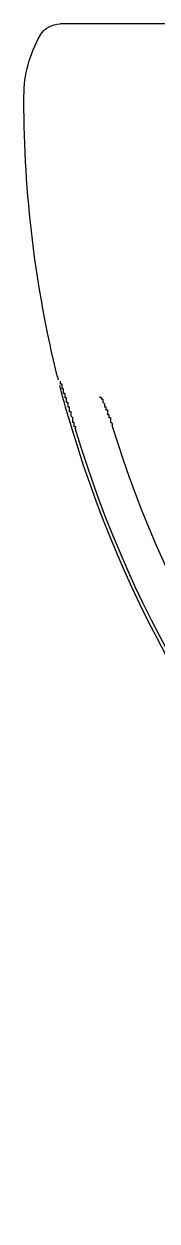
# Model space of a CAD drawing. Header units: millimetres. Extents: x 2698011 to 2856548, y 1019778 to 1210064.
# Drawn here: x 2780768.9 to 2780777.6, y 1121604.8 to 1121683.4 of the extents above; entities that cross this region are included whole.
import ezdxf

# ---------------------------------------------------------------- set-up
doc = ezdxf.new("R2010")
doc.units = ezdxf.units.MM
doc.layers.add('Bloques borde', color=9, linetype='Continuous')
doc.layers.add('Y_ CAJAS', color=9, linetype='Continuous')

# ---------------------------------------------------------------- blocks, each defined once
blk = doc.blocks.new('CO ALURA_  2500 tras 1120 CE ESQ - Inc')
at = {"layer": 'Bloques borde', "linetype": 'Continuous'}
for p, q in [((-0.05302944929295, 2.284999999999981), (-0.05302944929295, 2.284741669750786)), ((-0.05302944929295, 2.284999999999981), (-0.05302944929295, 2.284741669750786)), ((-0.0416169987179558, 2.27999999999997), (-0.0506634156779171, 2.27999999999997)), ((-0.0416169987179558, 2.27999999999997), (-0.0506634156779171, 2.27999999999997))]:
    blk.add_line(p, q, dxfattribs=at)
at = {"layer": 'Bloques borde'}
for points in [[(-0.0496300630514668, 2.306530919465828, 0), (-0.0496300630514668, 2.306530919465828, 0), (-0.0496300630514668, 2.306430919465825, 0), (-0.0496300630514668, 2.306430919465825, 0), (-0.0496300630514668, 2.306430919465825, 0), (-0.0497300630514701, 2.306430919465825, 0), (-0.0497300630514701, 2.306430919465825, 0), (-0.0497300630514701, 2.306430919465825, 0), (-0.0497300630514701, 2.306430919465825, 0), (-0.0497300630514701, 2.306330919465835, 0), (-0.0497300630514701, 2.306330919465835, 0), (-0.0497300630514701, 2.306330919465835, 0), (-0.0497300630514701, 2.306330919465835, 0), (-0.0497300630514701, 2.306330919465835, 0), (-0.0497300630514701, 2.306330919465835, 0), (-0.0497300630514701, 2.306230919465832, 0), (-0.0497300630514701, 2.306230919465832, 0), (-0.0497300630514701, 2.306230919465832, 0), (-0.0497300630514701, 2.306230919465832, 0), (-0.0497300630514701, 2.306230919465832, 0), (-0.0497300630514701, 2.306230919465832, 0), (-0.0497300630514701, 2.306230919465832, 0), (-0.0497300630514701, 2.306130919465829, 0), (-0.0497300630514701, 2.306130919465829, 0), (-0.0497300630514701, 2.306130919465829, 0), (-0.0497300630514701, 2.306130919465829, 0), (-0.0497300630514701, 2.306130919465829, 0), (-0.0498300630514734, 2.306130919465829, 0), (-0.0498300630514734, 2.306030919465825, 0), (-0.0498300630514734, 2.306030919465825, 0), (-0.0498300630514734, 2.306030919465825, 0), (-0.0498300630514734, 2.306030919465825, 0), (-0.0498300630514734, 2.306030919465825, 0), (-0.0498300630514734, 2.306030919465825, 0), (-0.0498300630514734, 2.306030919465825, 0), (-0.0498300630514734, 2.30593091946582, 0), (-0.0498300630514734, 2.30593091946582, 0), (-0.0498300630514734, 2.30593091946582, 0), (-0.0498300630514734, 2.30593091946582, 0), (-0.0498300630514734, 2.30593091946582, 0), (-0.0498300630514734, 2.30593091946582, 0), (-0.0498300630514734, 2.305830919465833, 0), (-0.0498300630514734, 2.305830919465833, 0), (-0.0498300630514734, 2.305830919465833, 0), (-0.0498300630514734, 2.305830919465833, 0), (-0.0498300630514734, 2.305830919465833, 0), (-0.0498300630514734, 2.305830919465833, 0), (-0.0498300630514734, 2.305830919465833, 0), (-0.0499300630514767, 2.30573091946583, 0), (-0.0499300630514767, 2.30573091946583, 0), (-0.0499300630514767, 2.30573091946583, 0), (-0.0499300630514767, 2.30573091946583, 0), (-0.0499300630514767, 2.30573091946583, 0), (-0.0499300630514767, 2.30573091946583, 0), (-0.0499300630514767, 2.305630919465825, 0), (-0.0499300630514767, 2.305630919465825, 0), (-0.0499300630514767, 2.305630919465825, 0), (-0.0499300630514767, 2.305630919465825, 0), (-0.0499300630514767, 2.305630919465825, 0), (-0.0499300630514767, 2.305630919465825, 0), (-0.0499300630514767, 2.305630919465825, 0), (-0.0499300630514767, 2.305530919465823, 0), (-0.0499300630514767, 2.305530919465823, 0), (-0.0499300630514767, 2.305530919465823, 0), (-0.0499300630514767, 2.305530919465823, 0), (-0.0499300630514767, 2.305530919465823, 0), (-0.0499300630514767, 2.305530919465823, 0), (-0.0499300630514767, 2.305430919465834, 0), (-0.0499300630514767, 2.305430919465834, 0), (-0.0500300630514801, 2.305430919465834, 0), (-0.0500300630514801, 2.305430919465834, 0), (-0.0500300630514801, 2.305430919465834, 0), (-0.0500300630514801, 2.305430919465834, 0), (-0.0500300630514801, 2.305430919465834, 0), (-0.0500300630514801, 2.305330919465831, 0), (-0.0500300630514801, 2.305330919465831, 0), (-0.0500300630514801, 2.305330919465831, 0), (-0.0500300630514801, 2.305330919465831, 0), (-0.0500300630514801, 2.305330919465831, 0), (-0.0500300630514801, 2.305330919465831, 0), (-0.0500300630514801, 2.305330919465831, 0), (-0.0500300630514801, 2.305230919465826, 0), (-0.0500300630514801, 2.305230919465826, 0), (-0.0500300630514801, 2.305230919465826, 0), (-0.0500300630514801, 2.305230919465826, 0), (-0.0500300630514801, 2.305230919465826, 0), (-0.0500300630514801, 2.305230919465826, 0), (-0.0500300630514801, 2.305130919465824, 0), (-0.0500300630514801, 2.305130919465824, 0), (-0.0500300630514801, 2.305130919465824, 0), (-0.0500300630514801, 2.305130919465824, 0), (-0.050130063051455, 2.305130919465824, 0), (-0.050130063051455, 2.305130919465824, 0), (-0.050130063051455, 2.305130919465824, 0), (-0.050130063051455, 2.305030919465834, 0), (-0.050130063051455, 2.305030919465834, 0), (-0.050130063051455, 2.305030919465834, 0), (-0.050130063051455, 2.305030919465834, 0), (-0.050130063051455, 2.305030919465834, 0), (-0.050130063051455, 2.305030919465834, 0), (-0.050130063051455, 2.305030919465834, 0), (-0.050130063051455, 2.304930919465832, 0), (-0.050130063051455, 2.304930919465832, 0), (-0.050130063051455, 2.304930919465832, 0), (-0.050130063051455, 2.304930919465832, 0), (-0.050130063051455, 2.304930919465832, 0), (-0.050130063051455, 2.304930919465832, 0), (-0.050130063051455, 2.304930919465832, 0), (-0.050130063051455, 2.304830919465828, 0), (-0.050130063051455, 2.304830919465828, 0), (-0.050130063051455, 2.304830919465828, 0), (-0.050130063051455, 2.304830919465828, 0), (-0.050130063051455, 2.304830919465828, 0), (-0.050130063051455, 2.304830919465828, 0), (-0.0502300630514583, 2.304830919465828, 0), (-0.0502300630514583, 2.304830919465828, 0), (-0.0502300630514583, 2.304730919465825, 0), (-0.0502300630514583, 2.304730919465825, 0), (-0.0502300630514583, 2.304730919465825, 0), (-0.0502300630514583, 2.304730919465825, 0), (-0.0502300630514583, 2.304730919465825, 0), (-0.0502300630514583, 2.304730919465825, 0), (-0.0502300630514583, 2.304730919465825, 0), (-0.0502300630514583, 2.30463091946582, 0), (-0.0502300630514583, 2.30463091946582, 0), (-0.0502300630514583, 2.30463091946582, 0), (-0.0502300630514583, 2.30463091946582, 0), (-0.0502300630514583, 2.30463091946582, 0), (-0.0502300630514583, 2.30463091946582, 0), (-0.0502300630514583, 2.30463091946582, 0), (-0.0502300630514583, 2.30463091946582, 0), (-0.0502300630514583, 2.304530919465832, 0), (-0.0502300630514583, 2.304530919465832, 0), (-0.0502300630514583, 2.304530919465832, 0), (-0.0502300630514583, 2.304530919465832, 0), (-0.0502300630514583, 2.304530919465832, 0), (-0.0502300630514583, 2.304530919465832, 0), (-0.0502300630514583, 2.304530919465832, 0), (-0.0503300630514616, 2.304530919465832, 0), (-0.0503300630514616, 2.304430919465829, 0), (-0.0503300630514616, 2.304430919465829, 0), (-0.0503300630514616, 2.304430919465829, 0), (-0.0503300630514616, 2.304430919465829, 0), (-0.0503300630514616, 2.304430919465829, 0), (-0.0503300630514616, 2.304430919465829, 0), (-0.0503300630514616, 2.304430919465829, 0), (-0.0503300630514616, 2.304430919465829, 0), (-0.0503300630514616, 2.304330919465826, 0), (-0.0503300630514616, 2.304330919465826, 0), (-0.0503300630514616, 2.304330919465826, 0), (-0.0503300630514616, 2.304330919465826, 0), (-0.0503300630514616, 2.304330919465826, 0), (-0.0503300630514616, 2.304330919465826, 0), (-0.0503300630514616, 2.304330919465826, 0), (-0.0503300630514616, 2.304330919465826, 0), (-0.0503300630514616, 2.304330919465826, 0), (-0.0503300630514616, 2.304230919465823, 0), (-0.0503300630514616, 2.304230919465823, 0), (-0.0503300630514616, 2.304230919465823, 0), (-0.0503300630514616, 2.304230919465823, 0), (-0.0503300630514616, 2.304230919465823, 0), (-0.0503300630514616, 2.304230919465823, 0), (-0.0503300630514616, 2.304230919465823, 0), (-0.0503300630514616, 2.304230919465823, 0), (-0.0504300630514649, 2.304230919465823, 0), (-0.0504300630514649, 2.304130919465833, 0), (-0.0504300630514649, 2.304130919465833, 0), (-0.0504300630514649, 2.304130919465833, 0), (-0.0504300630514649, 2.304130919465833, 0), (-0.0504300630514649, 2.304130919465833, 0), (-0.0504300630514649, 2.304130919465833, 0), (-0.0504300630514649, 2.304130919465833, 0), (-0.0504300630514649, 2.304130919465833, 0), (-0.0504300630514649, 2.304130919465833, 0), (-0.0504300630514649, 2.30403091946583, 0), (-0.0504300630514649, 2.30403091946583, 0), (-0.0504300630514649, 2.30403091946583, 0), (-0.0504300630514649, 2.30403091946583, 0), (-0.0504300630514649, 2.30403091946583, 0), (-0.0504300630514649, 2.30403091946583, 0), (-0.0504300630514649, 2.30403091946583, 0), (-0.0504300630514649, 2.30403091946583, 0), (-0.0504300630514649, 2.30403091946583, 0), (-0.0504300630514649, 2.30403091946583, 0), (-0.0504300630514649, 2.303930919465825, 0), (-0.0504300630514649, 2.303930919465825, 0), (-0.0504300630514649, 2.303930919465825, 0), (-0.0504300630514649, 2.303930919465825, 0), (-0.0504300630514649, 2.303930919465825, 0), (-0.0504300630514649, 2.303930919465825, 0), (-0.0504300630514649, 2.303930919465825, 0), (-0.0504300630514649, 2.303930919465825, 0), (-0.0504300630514649, 2.303930919465825, 0), (-0.0505300630514682, 2.303930919465825, 0), (-0.0505300630514682, 2.303830919465823, 0), (-0.0505300630514682, 2.303830919465823, 0), (-0.0505300630514682, 2.303830919465823, 0), (-0.0505300630514682, 2.303830919465823, 0), (-0.0505300630514682, 2.303830919465823, 0), (-0.0505300630514682, 2.303830919465823, 0), (-0.0505300630514682, 2.303830919465823, 0), (-0.0505300630514682, 2.303830919465823, 0), (-0.0505300630514682, 2.303830919465823, 0), (-0.0505300630514682, 2.303830919465823, 0), (-0.0505300630514682, 2.303830919465823, 0), (-0.0505300630514682, 2.303830919465823, 0), (-0.0505300630514682, 2.303730919465833, 0), (-0.0505300630514682, 2.303730919465833, 0), (-0.0505300630514682, 2.303730919465833, 0), (-0.0505300630514682, 2.303730919465833, 0), (-0.0505300630514682, 2.303730919465833, 0), (-0.0505300630514682, 2.303730919465833, 0), (-0.0505300630514682, 2.303730919465833, 0), (-0.0505300630514682, 2.303730919465833, 0), (-0.0505300630514682, 2.303730919465833, 0), (-0.0505300630514682, 2.303730919465833, 0), (-0.0505300630514682, 2.303730919465833, 0), (-0.0505300630514682, 2.303730919465833, 0), (-0.0505300630514682, 2.303630919465831, 0), (-0.0505300630514682, 2.303630919465831, 0), (-0.0505300630514682, 2.303630919465831, 0), (-0.0505300630514682, 2.303630919465831, 0), (-0.0505300630514682, 2.303630919465831, 0), (-0.0505300630514682, 2.303630919465831, 0), (-0.0505300630514682, 2.303630919465831, 0), (-0.0505300630514682, 2.303630919465831, 0), (-0.0505300630514682, 2.303630919465831, 0), (-0.0505300630514682, 2.303630919465831, 0), (-0.0505300630514682, 2.303630919465831, 0), (-0.0505300630514682, 2.303630919465831, 0), (-0.0506300630514716, 2.303630919465831, 0), (-0.0506300630514716, 2.303630919465831, 0), (-0.0506300630514716, 2.303630919465831, 0), (-0.0506300630514716, 2.303530919465828, 0), (-0.0506300630514716, 2.303530919465828, 0), (-0.0506300630514716, 2.303530919465828, 0), (-0.0506300630514716, 2.303530919465828, 0), (-0.0506300630514716, 2.303530919465828, 0), (-0.0506300630514716, 2.303530919465828, 0), (-0.0506300630514716, 2.303530919465828, 0), (-0.0506300630514716, 2.303530919465828, 0), (-0.0506300630514716, 2.303530919465828, 0), (-0.0506300630514716, 2.303530919465828, 0), (-0.0506300630514716, 2.303530919465828, 0), (-0.0506300630514716, 2.303530919465828, 0), (-0.0506300630514716, 2.303530919465828, 0), (-0.0506300630514716, 2.303530919465828, 0), (-0.0506300630514716, 2.303530919465828, 0), (-0.0506300630514716, 2.303530919465828, 0), (-0.0506300630514716, 2.303530919465828, 0), (-0.0506300630514716, 2.303530919465828, 0), (-0.0506300630514716, 2.303430919465824, 0), (-0.0506300630514716, 2.303430919465824, 0), (-0.0506300630514716, 2.303430919465824, 0), (-0.0506300630514716, 2.303430919465824, 0), (-0.0506300630514716, 2.303430919465824, 0), (-0.0506300630514716, 2.303430919465824, 0), (-0.0506300630514716, 2.303430919465824, 0), (-0.0506300630514716, 2.303430919465824, 0), (-0.0506300630514716, 2.303430919465824, 0), (-0.0506300630514716, 2.303430919465824, 0), (-0.0506300630514716, 2.303430919465824, 0), (-0.0506300630514716, 2.303430919465824, 0), (-0.0506300630514716, 2.303430919465824, 0), (-0.0506300630514716, 2.303430919465824, 0), (-0.0506300630514716, 2.303430919465824, 0), (-0.0506300630514716, 2.303430919465824, 0), (-0.0506300630514716, 2.303430919465824, 0), (-0.0506300630514716, 2.303430919465824, 0), (-0.0506300630514716, 2.303430919465824, 0), (-0.0506300630514716, 2.303430919465824, 0), (-0.0506300630514716, 2.303430919465824, 0), (-0.0506300630514716, 2.303430919465824, 0), (-0.0506300630514716, 2.303430919465824, 0), (-0.0506300630514716, 2.303430919465824, 0), (-0.0506300630514716, 2.303430919465824, 0), (-0.0506300630514716, 2.303430919465824, 0), (-0.0506300630514716, 2.303430919465824, 0), (-0.0506300630514716, 2.303430919465824, 0), (-0.0506300630514716, 2.303430919465824, 0), (-0.0506300630514716, 2.303430919465824, 0), (-0.0506300630514716, 2.303430919465824, 0), (-0.0506300630514716, 2.303430919465824, 0), (-0.0506300630514716, 2.303430919465824, 0), (-0.0506300630514716, 2.303430919465824, 0), (-0.0506300630514716, 2.303430919465824, 0), (-0.0506300630514716, 2.303430919465824, 0), (-0.0506300630514716, 2.303430919465824, 0)], [(-0.0496300630514668, 2.306530919465828, 0), (-0.0496300630514668, 2.306530919465828, 0), (-0.0496300630514668, 2.306430919465825, 0), (-0.0496300630514668, 2.306430919465825, 0), (-0.0496300630514668, 2.306430919465825, 0), (-0.0497300630514701, 2.306430919465825, 0), (-0.0497300630514701, 2.306430919465825, 0), (-0.0497300630514701, 2.306430919465825, 0), (-0.0497300630514701, 2.306430919465825, 0), (-0.0497300630514701, 2.306330919465835, 0), (-0.0497300630514701, 2.306330919465835, 0), (-0.0497300630514701, 2.306330919465835, 0), (-0.0497300630514701, 2.306330919465835, 0), (-0.0497300630514701, 2.306330919465835, 0), (-0.0497300630514701, 2.306330919465835, 0), (-0.0497300630514701, 2.306230919465832, 0), (-0.0497300630514701, 2.306230919465832, 0), (-0.0497300630514701, 2.306230919465832, 0), (-0.0497300630514701, 2.306230919465832, 0), (-0.0497300630514701, 2.306230919465832, 0), (-0.0497300630514701, 2.306230919465832, 0), (-0.0497300630514701, 2.306230919465832, 0), (-0.0497300630514701, 2.306130919465829, 0), (-0.0497300630514701, 2.306130919465829, 0), (-0.0497300630514701, 2.306130919465829, 0), (-0.0497300630514701, 2.306130919465829, 0), (-0.0497300630514701, 2.306130919465829, 0), (-0.0498300630514734, 2.306130919465829, 0), (-0.0498300630514734, 2.306030919465825, 0), (-0.0498300630514734, 2.306030919465825, 0), (-0.0498300630514734, 2.306030919465825, 0), (-0.0498300630514734, 2.306030919465825, 0), (-0.0498300630514734, 2.306030919465825, 0), (-0.0498300630514734, 2.306030919465825, 0), (-0.0498300630514734, 2.306030919465825, 0), (-0.0498300630514734, 2.30593091946582, 0), (-0.0498300630514734, 2.30593091946582, 0), (-0.0498300630514734, 2.30593091946582, 0), (-0.0498300630514734, 2.30593091946582, 0), (-0.0498300630514734, 2.30593091946582, 0), (-0.0498300630514734, 2.30593091946582, 0), (-0.0498300630514734, 2.305830919465833, 0), (-0.0498300630514734, 2.305830919465833, 0), (-0.0498300630514734, 2.305830919465833, 0), (-0.0498300630514734, 2.305830919465833, 0), (-0.0498300630514734, 2.305830919465833, 0), (-0.0498300630514734, 2.305830919465833, 0), (-0.0498300630514734, 2.305830919465833, 0), (-0.0499300630514767, 2.30573091946583, 0), (-0.0499300630514767, 2.30573091946583, 0), (-0.0499300630514767, 2.30573091946583, 0), (-0.0499300630514767, 2.30573091946583, 0), (-0.0499300630514767, 2.30573091946583, 0), (-0.0499300630514767, 2.30573091946583, 0), (-0.0499300630514767, 2.305630919465825, 0), (-0.0499300630514767, 2.305630919465825, 0), (-0.0499300630514767, 2.305630919465825, 0), (-0.0499300630514767, 2.305630919465825, 0), (-0.0499300630514767, 2.305630919465825, 0), (-0.0499300630514767, 2.305630919465825, 0), (-0.0499300630514767, 2.305630919465825, 0), (-0.0499300630514767, 2.305530919465823, 0), (-0.0499300630514767, 2.305530919465823, 0), (-0.0499300630514767, 2.305530919465823, 0), (-0.0499300630514767, 2.305530919465823, 0), (-0.0499300630514767, 2.305530919465823, 0), (-0.0499300630514767, 2.305530919465823, 0), (-0.0499300630514767, 2.305430919465834, 0), (-0.0499300630514767, 2.305430919465834, 0), (-0.0500300630514801, 2.305430919465834, 0), (-0.0500300630514801, 2.305430919465834, 0), (-0.0500300630514801, 2.305430919465834, 0), (-0.0500300630514801, 2.305430919465834, 0), (-0.0500300630514801, 2.305430919465834, 0), (-0.0500300630514801, 2.305330919465831, 0), (-0.0500300630514801, 2.305330919465831, 0), (-0.0500300630514801, 2.305330919465831, 0), (-0.0500300630514801, 2.305330919465831, 0), (-0.0500300630514801, 2.305330919465831, 0), (-0.0500300630514801, 2.305330919465831, 0), (-0.0500300630514801, 2.305330919465831, 0), (-0.0500300630514801, 2.305230919465826, 0), (-0.0500300630514801, 2.305230919465826, 0), (-0.0500300630514801, 2.305230919465826, 0), (-0.0500300630514801, 2.305230919465826, 0), (-0.0500300630514801, 2.305230919465826, 0), (-0.0500300630514801, 2.305230919465826, 0), (-0.0500300630514801, 2.305130919465824, 0), (-0.0500300630514801, 2.305130919465824, 0), (-0.0500300630514801, 2.305130919465824, 0), (-0.0500300630514801, 2.305130919465824, 0), (-0.050130063051455, 2.305130919465824, 0), (-0.050130063051455, 2.305130919465824, 0), (-0.050130063051455, 2.305130919465824, 0), (-0.050130063051455, 2.305030919465834, 0), (-0.050130063051455, 2.305030919465834, 0), (-0.050130063051455, 2.305030919465834, 0), (-0.050130063051455, 2.305030919465834, 0), (-0.050130063051455, 2.305030919465834, 0), (-0.050130063051455, 2.305030919465834, 0), (-0.050130063051455, 2.305030919465834, 0), (-0.050130063051455, 2.304930919465832, 0), (-0.050130063051455, 2.304930919465832, 0), (-0.050130063051455, 2.304930919465832, 0), (-0.050130063051455, 2.304930919465832, 0), (-0.050130063051455, 2.304930919465832, 0), (-0.050130063051455, 2.304930919465832, 0), (-0.050130063051455, 2.304930919465832, 0), (-0.050130063051455, 2.304830919465828, 0), (-0.050130063051455, 2.304830919465828, 0), (-0.050130063051455, 2.304830919465828, 0), (-0.050130063051455, 2.304830919465828, 0), (-0.050130063051455, 2.304830919465828, 0), (-0.050130063051455, 2.304830919465828, 0), (-0.0502300630514583, 2.304830919465828, 0), (-0.0502300630514583, 2.304830919465828, 0), (-0.0502300630514583, 2.304730919465825, 0), (-0.0502300630514583, 2.304730919465825, 0), (-0.0502300630514583, 2.304730919465825, 0), (-0.0502300630514583, 2.304730919465825, 0), (-0.0502300630514583, 2.304730919465825, 0), (-0.0502300630514583, 2.304730919465825, 0), (-0.0502300630514583, 2.304730919465825, 0), (-0.0502300630514583, 2.30463091946582, 0), (-0.0502300630514583, 2.30463091946582, 0), (-0.0502300630514583, 2.30463091946582, 0), (-0.0502300630514583, 2.30463091946582, 0), (-0.0502300630514583, 2.30463091946582, 0), (-0.0502300630514583, 2.30463091946582, 0), (-0.0502300630514583, 2.30463091946582, 0), (-0.0502300630514583, 2.30463091946582, 0), (-0.0502300630514583, 2.304530919465832, 0), (-0.0502300630514583, 2.304530919465832, 0), (-0.0502300630514583, 2.304530919465832, 0), (-0.0502300630514583, 2.304530919465832, 0), (-0.0502300630514583, 2.304530919465832, 0), (-0.0502300630514583, 2.304530919465832, 0), (-0.0502300630514583, 2.304530919465832, 0), (-0.0503300630514616, 2.304530919465832, 0), (-0.0503300630514616, 2.304430919465829, 0), (-0.0503300630514616, 2.304430919465829, 0), (-0.0503300630514616, 2.304430919465829, 0), (-0.0503300630514616, 2.304430919465829, 0), (-0.0503300630514616, 2.304430919465829, 0), (-0.0503300630514616, 2.304430919465829, 0), (-0.0503300630514616, 2.304430919465829, 0), (-0.0503300630514616, 2.304430919465829, 0), (-0.0503300630514616, 2.304330919465826, 0), (-0.0503300630514616, 2.304330919465826, 0), (-0.0503300630514616, 2.304330919465826, 0), (-0.0503300630514616, 2.304330919465826, 0), (-0.0503300630514616, 2.304330919465826, 0), (-0.0503300630514616, 2.304330919465826, 0), (-0.0503300630514616, 2.304330919465826, 0), (-0.0503300630514616, 2.304330919465826, 0), (-0.0503300630514616, 2.304330919465826, 0), (-0.0503300630514616, 2.304230919465823, 0), (-0.0503300630514616, 2.304230919465823, 0), (-0.0503300630514616, 2.304230919465823, 0), (-0.0503300630514616, 2.304230919465823, 0), (-0.0503300630514616, 2.304230919465823, 0), (-0.0503300630514616, 2.304230919465823, 0), (-0.0503300630514616, 2.304230919465823, 0), (-0.0503300630514616, 2.304230919465823, 0), (-0.0504300630514649, 2.304230919465823, 0), (-0.0504300630514649, 2.304130919465833, 0), (-0.0504300630514649, 2.304130919465833, 0), (-0.0504300630514649, 2.304130919465833, 0), (-0.0504300630514649, 2.304130919465833, 0), (-0.0504300630514649, 2.304130919465833, 0), (-0.0504300630514649, 2.304130919465833, 0), (-0.0504300630514649, 2.304130919465833, 0), (-0.0504300630514649, 2.304130919465833, 0), (-0.0504300630514649, 2.304130919465833, 0), (-0.0504300630514649, 2.30403091946583, 0), (-0.0504300630514649, 2.30403091946583, 0), (-0.0504300630514649, 2.30403091946583, 0), (-0.0504300630514649, 2.30403091946583, 0), (-0.0504300630514649, 2.30403091946583, 0), (-0.0504300630514649, 2.30403091946583, 0), (-0.0504300630514649, 2.30403091946583, 0), (-0.0504300630514649, 2.30403091946583, 0), (-0.0504300630514649, 2.30403091946583, 0), (-0.0504300630514649, 2.30403091946583, 0), (-0.0504300630514649, 2.303930919465825, 0), (-0.0504300630514649, 2.303930919465825, 0), (-0.0504300630514649, 2.303930919465825, 0), (-0.0504300630514649, 2.303930919465825, 0), (-0.0504300630514649, 2.303930919465825, 0), (-0.0504300630514649, 2.303930919465825, 0), (-0.0504300630514649, 2.303930919465825, 0), (-0.0504300630514649, 2.303930919465825, 0), (-0.0504300630514649, 2.303930919465825, 0), (-0.0505300630514682, 2.303930919465825, 0), (-0.0505300630514682, 2.303830919465823, 0), (-0.0505300630514682, 2.303830919465823, 0), (-0.0505300630514682, 2.303830919465823, 0), (-0.0505300630514682, 2.303830919465823, 0), (-0.0505300630514682, 2.303830919465823, 0), (-0.0505300630514682, 2.303830919465823, 0), (-0.0505300630514682, 2.303830919465823, 0), (-0.0505300630514682, 2.303830919465823, 0), (-0.0505300630514682, 2.303830919465823, 0), (-0.0505300630514682, 2.303830919465823, 0), (-0.0505300630514682, 2.303830919465823, 0), (-0.0505300630514682, 2.303830919465823, 0), (-0.0505300630514682, 2.303730919465833, 0), (-0.0505300630514682, 2.303730919465833, 0), (-0.0505300630514682, 2.303730919465833, 0), (-0.0505300630514682, 2.303730919465833, 0), (-0.0505300630514682, 2.303730919465833, 0), (-0.0505300630514682, 2.303730919465833, 0), (-0.0505300630514682, 2.303730919465833, 0), (-0.0505300630514682, 2.303730919465833, 0), (-0.0505300630514682, 2.303730919465833, 0), (-0.0505300630514682, 2.303730919465833, 0), (-0.0505300630514682, 2.303730919465833, 0), (-0.0505300630514682, 2.303730919465833, 0), (-0.0505300630514682, 2.303630919465831, 0), (-0.0505300630514682, 2.303630919465831, 0), (-0.0505300630514682, 2.303630919465831, 0), (-0.0505300630514682, 2.303630919465831, 0), (-0.0505300630514682, 2.303630919465831, 0), (-0.0505300630514682, 2.303630919465831, 0), (-0.0505300630514682, 2.303630919465831, 0), (-0.0505300630514682, 2.303630919465831, 0), (-0.0505300630514682, 2.303630919465831, 0), (-0.0505300630514682, 2.303630919465831, 0), (-0.0505300630514682, 2.303630919465831, 0), (-0.0505300630514682, 2.303630919465831, 0), (-0.0506300630514716, 2.303630919465831, 0), (-0.0506300630514716, 2.303630919465831, 0), (-0.0506300630514716, 2.303630919465831, 0), (-0.0506300630514716, 2.303530919465828, 0), (-0.0506300630514716, 2.303530919465828, 0), (-0.0506300630514716, 2.303530919465828, 0), (-0.0506300630514716, 2.303530919465828, 0), (-0.0506300630514716, 2.303530919465828, 0), (-0.0506300630514716, 2.303530919465828, 0), (-0.0506300630514716, 2.303530919465828, 0), (-0.0506300630514716, 2.303530919465828, 0), (-0.0506300630514716, 2.303530919465828, 0), (-0.0506300630514716, 2.303530919465828, 0), (-0.0506300630514716, 2.303530919465828, 0), (-0.0506300630514716, 2.303530919465828, 0), (-0.0506300630514716, 2.303530919465828, 0), (-0.0506300630514716, 2.303530919465828, 0), (-0.0506300630514716, 2.303530919465828, 0), (-0.0506300630514716, 2.303530919465828, 0), (-0.0506300630514716, 2.303530919465828, 0), (-0.0506300630514716, 2.303530919465828, 0), (-0.0506300630514716, 2.303430919465824, 0), (-0.0506300630514716, 2.303430919465824, 0), (-0.0506300630514716, 2.303430919465824, 0), (-0.0506300630514716, 2.303430919465824, 0), (-0.0506300630514716, 2.303430919465824, 0), (-0.0506300630514716, 2.303430919465824, 0), (-0.0506300630514716, 2.303430919465824, 0), (-0.0506300630514716, 2.303430919465824, 0), (-0.0506300630514716, 2.303430919465824, 0), (-0.0506300630514716, 2.303430919465824, 0), (-0.0506300630514716, 2.303430919465824, 0), (-0.0506300630514716, 2.303430919465824, 0), (-0.0506300630514716, 2.303430919465824, 0), (-0.0506300630514716, 2.303430919465824, 0), (-0.0506300630514716, 2.303430919465824, 0), (-0.0506300630514716, 2.303430919465824, 0), (-0.0506300630514716, 2.303430919465824, 0), (-0.0506300630514716, 2.303430919465824, 0), (-0.0506300630514716, 2.303430919465824, 0), (-0.0506300630514716, 2.303430919465824, 0), (-0.0506300630514716, 2.303430919465824, 0), (-0.0506300630514716, 2.303430919465824, 0), (-0.0506300630514716, 2.303430919465824, 0), (-0.0506300630514716, 2.303430919465824, 0), (-0.0506300630514716, 2.303430919465824, 0), (-0.0506300630514716, 2.303430919465824, 0), (-0.0506300630514716, 2.303430919465824, 0), (-0.0506300630514716, 2.303430919465824, 0), (-0.0506300630514716, 2.303430919465824, 0), (-0.0506300630514716, 2.303430919465824, 0), (-0.0506300630514716, 2.303430919465824, 0), (-0.0506300630514716, 2.303430919465824, 0), (-0.0506300630514716, 2.303430919465824, 0), (-0.0506300630514716, 2.303430919465824, 0), (-0.0506300630514716, 2.303430919465824, 0), (-0.0506300630514716, 2.303430919465824, 0), (-0.0506300630514716, 2.303430919465824, 0)], [(-0.0472300630514724, 2.306330919465835, 0), (-0.0472300630514724, 2.306330919465835, 0), (-0.0472300630514724, 2.306330919465835, 0), (-0.0472300630514724, 2.306330919465835, 0), (-0.0472300630514724, 2.306330919465835, 0), (-0.0472300630514724, 2.306230919465832, 0), (-0.0472300630514724, 2.306230919465832, 0), (-0.0472300630514724, 2.306230919465832, 0), (-0.0472300630514724, 2.306230919465832, 0), (-0.0472300630514724, 2.306230919465832, 0), (-0.0472300630514724, 2.306230919465832, 0), (-0.0472300630514724, 2.306230919465832, 0), (-0.0472300630514724, 2.306230919465832, 0), (-0.0472300630514724, 2.306230919465832, 0), (-0.0472300630514724, 2.306230919465832, 0), (-0.0472300630514724, 2.306230919465832, 0), (-0.0473300630514757, 2.306130919465829, 0), (-0.0473300630514757, 2.306130919465829, 0), (-0.0473300630514757, 2.306130919465829, 0), (-0.0473300630514757, 2.306130919465829, 0), (-0.0473300630514757, 2.306130919465829, 0), (-0.0473300630514757, 2.306130919465829, 0), (-0.0473300630514757, 2.306130919465829, 0), (-0.0473300630514757, 2.306130919465829, 0), (-0.0473300630514757, 2.306130919465829, 0), (-0.0473300630514757, 2.306130919465829, 0), (-0.0473300630514757, 2.306130919465829, 0), (-0.0473300630514757, 2.306030919465825, 0), (-0.0473300630514757, 2.306030919465825, 0), (-0.0473300630514757, 2.306030919465825, 0), (-0.0473300630514757, 2.306030919465825, 0), (-0.0473300630514757, 2.306030919465825, 0), (-0.0473300630514757, 2.306030919465825, 0), (-0.0473300630514757, 2.306030919465825, 0), (-0.0473300630514757, 2.306030919465825, 0), (-0.0473300630514757, 2.306030919465825, 0), (-0.0473300630514757, 2.306030919465825, 0), (-0.0473300630514757, 2.306030919465825, 0), (-0.0473300630514757, 2.30593091946582, 0), (-0.0473300630514757, 2.30593091946582, 0), (-0.0473300630514757, 2.30593091946582, 0), (-0.0473300630514757, 2.30593091946582, 0), (-0.0473300630514757, 2.30593091946582, 0), (-0.0473300630514757, 2.30593091946582, 0), (-0.0473300630514757, 2.30593091946582, 0), (-0.0473300630514757, 2.30593091946582, 0), (-0.0473300630514757, 2.30593091946582, 0), (-0.0473300630514757, 2.30593091946582, 0), (-0.0473300630514757, 2.305830919465833, 0), (-0.047430063051479, 2.305830919465833, 0), (-0.047430063051479, 2.305830919465833, 0), (-0.047430063051479, 2.305830919465833, 0), (-0.047430063051479, 2.305830919465833, 0), (-0.047430063051479, 2.305830919465833, 0), (-0.047430063051479, 2.305830919465833, 0), (-0.047430063051479, 2.305830919465833, 0), (-0.047430063051479, 2.305830919465833, 0), (-0.047430063051479, 2.305830919465833, 0), (-0.047430063051479, 2.305830919465833, 0), (-0.047430063051479, 2.30573091946583, 0), (-0.047430063051479, 2.30573091946583, 0), (-0.047430063051479, 2.30573091946583, 0), (-0.047430063051479, 2.30573091946583, 0), (-0.047430063051479, 2.30573091946583, 0), (-0.047430063051479, 2.30573091946583, 0), (-0.047430063051479, 2.30573091946583, 0), (-0.047430063051479, 2.30573091946583, 0), (-0.047430063051479, 2.30573091946583, 0), (-0.047430063051479, 2.30573091946583, 0), (-0.047430063051479, 2.30573091946583, 0), (-0.047430063051479, 2.305630919465825, 0), (-0.047430063051479, 2.305630919465825, 0), (-0.047430063051479, 2.305630919465825, 0), (-0.047430063051479, 2.305630919465825, 0), (-0.047430063051479, 2.305630919465825, 0), (-0.047430063051479, 2.305630919465825, 0), (-0.047430063051479, 2.305630919465825, 0), (-0.047430063051479, 2.305630919465825, 0), (-0.047430063051479, 2.305630919465825, 0), (-0.0475300630514539, 2.305630919465825, 0), (-0.0475300630514539, 2.305630919465825, 0), (-0.0475300630514539, 2.305530919465823, 0), (-0.0475300630514539, 2.305530919465823, 0), (-0.0475300630514539, 2.305530919465823, 0), (-0.0475300630514539, 2.305530919465823, 0), (-0.0475300630514539, 2.305530919465823, 0), (-0.0475300630514539, 2.305530919465823, 0), (-0.0475300630514539, 2.305530919465823, 0), (-0.0475300630514539, 2.305530919465823, 0), (-0.0475300630514539, 2.305530919465823, 0), (-0.0475300630514539, 2.305530919465823, 0), (-0.0475300630514539, 2.305530919465823, 0), (-0.0475300630514539, 2.305430919465834, 0), (-0.0475300630514539, 2.305430919465834, 0), (-0.0475300630514539, 2.305430919465834, 0), (-0.0475300630514539, 2.305430919465834, 0), (-0.0475300630514539, 2.305430919465834, 0), (-0.0475300630514539, 2.305430919465834, 0), (-0.0475300630514539, 2.305430919465834, 0), (-0.0475300630514539, 2.305430919465834, 0), (-0.0475300630514539, 2.305430919465834, 0), (-0.0475300630514539, 2.305430919465834, 0), (-0.0475300630514539, 2.305430919465834, 0), (-0.0475300630514539, 2.305330919465831, 0), (-0.0475300630514539, 2.305330919465831, 0), (-0.0475300630514539, 2.305330919465831, 0), (-0.0475300630514539, 2.305330919465831, 0), (-0.0475300630514539, 2.305330919465831, 0), (-0.0476300630514572, 2.305330919465831, 0), (-0.0476300630514572, 2.305330919465831, 0), (-0.0476300630514572, 2.305330919465831, 0), (-0.0476300630514572, 2.305330919465831, 0), (-0.0476300630514572, 2.305330919465831, 0), (-0.0476300630514572, 2.305330919465831, 0), (-0.0476300630514572, 2.305330919465831, 0), (-0.0476300630514572, 2.305230919465826, 0), (-0.0476300630514572, 2.305230919465826, 0), (-0.0476300630514572, 2.305230919465826, 0), (-0.0476300630514572, 2.305230919465826, 0), (-0.0476300630514572, 2.305230919465826, 0), (-0.0476300630514572, 2.305230919465826, 0), (-0.0476300630514572, 2.305230919465826, 0), (-0.0476300630514572, 2.305230919465826, 0), (-0.0476300630514572, 2.305230919465826, 0), (-0.0476300630514572, 2.305230919465826, 0), (-0.0476300630514572, 2.305230919465826, 0), (-0.0476300630514572, 2.305230919465826, 0), (-0.0476300630514572, 2.305130919465824, 0), (-0.0476300630514572, 2.305130919465824, 0), (-0.0476300630514572, 2.305130919465824, 0), (-0.0476300630514572, 2.305130919465824, 0), (-0.0476300630514572, 2.305130919465824, 0), (-0.0476300630514572, 2.305130919465824, 0), (-0.0476300630514572, 2.305130919465824, 0), (-0.0476300630514572, 2.305130919465824, 0), (-0.0476300630514572, 2.305130919465824, 0), (-0.0476300630514572, 2.305130919465824, 0), (-0.0476300630514572, 2.305130919465824, 0), (-0.0477300630514606, 2.305130919465824, 0), (-0.0477300630514606, 2.305130919465824, 0), (-0.0477300630514606, 2.305030919465834, 0), (-0.0477300630514606, 2.305030919465834, 0), (-0.0477300630514606, 2.305030919465834, 0), (-0.0477300630514606, 2.305030919465834, 0), (-0.0477300630514606, 2.305030919465834, 0), (-0.0477300630514606, 2.305030919465834, 0), (-0.0477300630514606, 2.305030919465834, 0), (-0.0477300630514606, 2.305030919465834, 0), (-0.0477300630514606, 2.305030919465834, 0), (-0.0477300630514606, 2.305030919465834, 0), (-0.0477300630514606, 2.305030919465834, 0), (-0.0477300630514606, 2.305030919465834, 0), (-0.0477300630514606, 2.305030919465834, 0), (-0.0477300630514606, 2.305030919465834, 0), (-0.0477300630514606, 2.304930919465832, 0), (-0.0477300630514606, 2.304930919465832, 0), (-0.0477300630514606, 2.304930919465832, 0), (-0.0477300630514606, 2.304930919465832, 0), (-0.0477300630514606, 2.304930919465832, 0), (-0.0477300630514606, 2.304930919465832, 0), (-0.0477300630514606, 2.304930919465832, 0), (-0.0477300630514606, 2.304930919465832, 0), (-0.0477300630514606, 2.304930919465832, 0), (-0.0477300630514606, 2.304930919465832, 0), (-0.0477300630514606, 2.304930919465832, 0), (-0.0477300630514606, 2.304930919465832, 0), (-0.0477300630514606, 2.304930919465832, 0), (-0.0477300630514606, 2.304930919465832, 0), (-0.0477300630514606, 2.304930919465832, 0), (-0.0478300630514639, 2.304830919465828, 0), (-0.0478300630514639, 2.304830919465828, 0), (-0.0478300630514639, 2.304830919465828, 0), (-0.0478300630514639, 2.304830919465828, 0), (-0.0478300630514639, 2.304830919465828, 0), (-0.0478300630514639, 2.304830919465828, 0), (-0.0478300630514639, 2.304830919465828, 0), (-0.0478300630514639, 2.304830919465828, 0), (-0.0478300630514639, 2.304830919465828, 0), (-0.0478300630514639, 2.304830919465828, 0), (-0.0478300630514639, 2.304830919465828, 0), (-0.0478300630514639, 2.304830919465828, 0), (-0.0478300630514639, 2.304830919465828, 0), (-0.0478300630514639, 2.304830919465828, 0), (-0.0478300630514639, 2.304830919465828, 0), (-0.0478300630514639, 2.304830919465828, 0), (-0.0478300630514639, 2.304730919465825, 0), (-0.0478300630514639, 2.304730919465825, 0), (-0.0478300630514639, 2.304730919465825, 0), (-0.0478300630514639, 2.304730919465825, 0), (-0.0478300630514639, 2.304730919465825, 0), (-0.0478300630514639, 2.304730919465825, 0), (-0.0478300630514639, 2.304730919465825, 0), (-0.0478300630514639, 2.304730919465825, 0), (-0.0478300630514639, 2.304730919465825, 0), (-0.0478300630514639, 2.304730919465825, 0), (-0.0478300630514639, 2.304730919465825, 0), (-0.0478300630514639, 2.304730919465825, 0), (-0.0478300630514639, 2.304730919465825, 0), (-0.0478300630514639, 2.304730919465825, 0), (-0.0478300630514639, 2.304730919465825, 0), (-0.0478300630514639, 2.304730919465825, 0), (-0.0478300630514639, 2.304730919465825, 0), (-0.0478300630514639, 2.304730919465825, 0), (-0.0478300630514639, 2.30463091946582, 0), (-0.0479300630514672, 2.30463091946582, 0), (-0.0479300630514672, 2.30463091946582, 0), (-0.0479300630514672, 2.30463091946582, 0), (-0.0479300630514672, 2.30463091946582, 0), (-0.0479300630514672, 2.30463091946582, 0), (-0.0479300630514672, 2.30463091946582, 0), (-0.0479300630514672, 2.30463091946582, 0), (-0.0479300630514672, 2.30463091946582, 0), (-0.0479300630514672, 2.30463091946582, 0), (-0.0479300630514672, 2.30463091946582, 0), (-0.0479300630514672, 2.30463091946582, 0), (-0.0479300630514672, 2.30463091946582, 0), (-0.0479300630514672, 2.30463091946582, 0), (-0.0479300630514672, 2.30463091946582, 0), (-0.0479300630514672, 2.30463091946582, 0), (-0.0479300630514672, 2.30463091946582, 0), (-0.0479300630514672, 2.30463091946582, 0), (-0.0479300630514672, 2.30463091946582, 0), (-0.0479300630514672, 2.30463091946582, 0), (-0.0479300630514672, 2.30463091946582, 0), (-0.0479300630514672, 2.304530919465832, 0), (-0.0479300630514672, 2.304530919465832, 0), (-0.0479300630514672, 2.304530919465832, 0), (-0.0479300630514672, 2.304530919465832, 0), (-0.0479300630514672, 2.304530919465832, 0), (-0.0479300630514672, 2.304530919465832, 0), (-0.0479300630514672, 2.304530919465832, 0), (-0.0479300630514672, 2.304530919465832, 0), (-0.0479300630514672, 2.304530919465832, 0), (-0.0479300630514672, 2.304530919465832, 0), (-0.0479300630514672, 2.304530919465832, 0), (-0.0479300630514672, 2.304530919465832, 0), (-0.0479300630514672, 2.304530919465832, 0), (-0.0479300630514672, 2.304530919465832, 0), (-0.0479300630514672, 2.304530919465832, 0), (-0.0479300630514672, 2.304530919465832, 0), (-0.0479300630514672, 2.304530919465832, 0), (-0.0479300630514672, 2.304530919465832, 0), (-0.0479300630514672, 2.304530919465832, 0), (-0.0479300630514672, 2.304530919465832, 0), (-0.0479300630514672, 2.304530919465832, 0), (-0.0479300630514672, 2.304530919465832, 0), (-0.0479300630514672, 2.304530919465832, 0), (-0.0479300630514672, 2.304530919465832, 0), (-0.0479300630514672, 2.304530919465832, 0), (-0.0479300630514672, 2.304530919465832, 0), (-0.0480300630514705, 2.304530919465832, 0), (-0.0480300630514705, 2.304530919465832, 0), (-0.0480300630514705, 2.304530919465832, 0), (-0.0480300630514705, 2.304530919465832, 0), (-0.0480300630514705, 2.304530919465832, 0), (-0.0480300630514705, 2.304530919465832, 0), (-0.0480300630514705, 2.304430919465829, 0), (-0.0480300630514705, 2.304430919465829, 0), (-0.0480300630514705, 2.304430919465829, 0), (-0.0480300630514705, 2.304430919465829, 0), (-0.0480300630514705, 2.304430919465829, 0), (-0.0480300630514705, 2.304430919465829, 0), (-0.0480300630514705, 2.304430919465829, 0), (-0.0480300630514705, 2.304430919465829, 0), (-0.0480300630514705, 2.304430919465829, 0), (-0.0480300630514705, 2.304430919465829, 0), (-0.0480300630514705, 2.304430919465829, 0), (-0.0480300630514705, 2.304430919465829, 0), (-0.0480300630514705, 2.304430919465829, 0), (-0.0480300630514705, 2.304430919465829, 0), (-0.0480300630514705, 2.304430919465829, 0), (-0.0480300630514705, 2.304430919465829, 0), (-0.0480300630514705, 2.304430919465829, 0), (-0.0480300630514705, 2.304430919465829, 0), (-0.0480300630514705, 2.304430919465829, 0), (-0.0480300630514705, 2.304430919465829, 0), (-0.0480300630514705, 2.304430919465829, 0), (-0.0480300630514705, 2.304430919465829, 0), (-0.0480300630514705, 2.304430919465829, 0), (-0.0480300630514705, 2.304430919465829, 0), (-0.0480300630514705, 2.304430919465829, 0), (-0.0480300630514705, 2.304430919465829, 0), (-0.0480300630514705, 2.304430919465829, 0), (-0.0480300630514705, 2.304430919465829, 0), (-0.0480300630514705, 2.304430919465829, 0), (-0.0480300630514705, 2.304430919465829, 0), (-0.0480300630514705, 2.304430919465829, 0), (-0.0480300630514705, 2.304430919465829, 0)], [(-0.0472300630514724, 2.306330919465835, 0), (-0.0472300630514724, 2.306330919465835, 0), (-0.0472300630514724, 2.306330919465835, 0), (-0.0472300630514724, 2.306330919465835, 0), (-0.0472300630514724, 2.306330919465835, 0), (-0.0472300630514724, 2.306230919465832, 0), (-0.0472300630514724, 2.306230919465832, 0), (-0.0472300630514724, 2.306230919465832, 0), (-0.0472300630514724, 2.306230919465832, 0), (-0.0472300630514724, 2.306230919465832, 0), (-0.0472300630514724, 2.306230919465832, 0), (-0.0472300630514724, 2.306230919465832, 0), (-0.0472300630514724, 2.306230919465832, 0), (-0.0472300630514724, 2.306230919465832, 0), (-0.0472300630514724, 2.306230919465832, 0), (-0.0472300630514724, 2.306230919465832, 0), (-0.0473300630514757, 2.306130919465829, 0), (-0.0473300630514757, 2.306130919465829, 0), (-0.0473300630514757, 2.306130919465829, 0), (-0.0473300630514757, 2.306130919465829, 0), (-0.0473300630514757, 2.306130919465829, 0), (-0.0473300630514757, 2.306130919465829, 0), (-0.0473300630514757, 2.306130919465829, 0), (-0.0473300630514757, 2.306130919465829, 0), (-0.0473300630514757, 2.306130919465829, 0), (-0.0473300630514757, 2.306130919465829, 0), (-0.0473300630514757, 2.306130919465829, 0), (-0.0473300630514757, 2.306030919465825, 0), (-0.0473300630514757, 2.306030919465825, 0), (-0.0473300630514757, 2.306030919465825, 0), (-0.0473300630514757, 2.306030919465825, 0), (-0.0473300630514757, 2.306030919465825, 0), (-0.0473300630514757, 2.306030919465825, 0), (-0.0473300630514757, 2.306030919465825, 0), (-0.0473300630514757, 2.306030919465825, 0), (-0.0473300630514757, 2.306030919465825, 0), (-0.0473300630514757, 2.306030919465825, 0), (-0.0473300630514757, 2.306030919465825, 0), (-0.0473300630514757, 2.30593091946582, 0), (-0.0473300630514757, 2.30593091946582, 0), (-0.0473300630514757, 2.30593091946582, 0), (-0.0473300630514757, 2.30593091946582, 0), (-0.0473300630514757, 2.30593091946582, 0), (-0.0473300630514757, 2.30593091946582, 0), (-0.0473300630514757, 2.30593091946582, 0), (-0.0473300630514757, 2.30593091946582, 0), (-0.0473300630514757, 2.30593091946582, 0), (-0.0473300630514757, 2.30593091946582, 0), (-0.0473300630514757, 2.305830919465833, 0), (-0.047430063051479, 2.305830919465833, 0), (-0.047430063051479, 2.305830919465833, 0), (-0.047430063051479, 2.305830919465833, 0), (-0.047430063051479, 2.305830919465833, 0), (-0.047430063051479, 2.305830919465833, 0), (-0.047430063051479, 2.305830919465833, 0), (-0.047430063051479, 2.305830919465833, 0), (-0.047430063051479, 2.305830919465833, 0), (-0.047430063051479, 2.305830919465833, 0), (-0.047430063051479, 2.305830919465833, 0), (-0.047430063051479, 2.30573091946583, 0), (-0.047430063051479, 2.30573091946583, 0), (-0.047430063051479, 2.30573091946583, 0), (-0.047430063051479, 2.30573091946583, 0), (-0.047430063051479, 2.30573091946583, 0), (-0.047430063051479, 2.30573091946583, 0), (-0.047430063051479, 2.30573091946583, 0), (-0.047430063051479, 2.30573091946583, 0), (-0.047430063051479, 2.30573091946583, 0), (-0.047430063051479, 2.30573091946583, 0), (-0.047430063051479, 2.30573091946583, 0), (-0.047430063051479, 2.305630919465825, 0), (-0.047430063051479, 2.305630919465825, 0), (-0.047430063051479, 2.305630919465825, 0), (-0.047430063051479, 2.305630919465825, 0), (-0.047430063051479, 2.305630919465825, 0), (-0.047430063051479, 2.305630919465825, 0), (-0.047430063051479, 2.305630919465825, 0), (-0.047430063051479, 2.305630919465825, 0), (-0.047430063051479, 2.305630919465825, 0), (-0.0475300630514539, 2.305630919465825, 0), (-0.0475300630514539, 2.305630919465825, 0), (-0.0475300630514539, 2.305530919465823, 0), (-0.0475300630514539, 2.305530919465823, 0), (-0.0475300630514539, 2.305530919465823, 0), (-0.0475300630514539, 2.305530919465823, 0), (-0.0475300630514539, 2.305530919465823, 0), (-0.0475300630514539, 2.305530919465823, 0), (-0.0475300630514539, 2.305530919465823, 0), (-0.0475300630514539, 2.305530919465823, 0), (-0.0475300630514539, 2.305530919465823, 0), (-0.0475300630514539, 2.305530919465823, 0), (-0.0475300630514539, 2.305530919465823, 0), (-0.0475300630514539, 2.305430919465834, 0), (-0.0475300630514539, 2.305430919465834, 0), (-0.0475300630514539, 2.305430919465834, 0), (-0.0475300630514539, 2.305430919465834, 0), (-0.0475300630514539, 2.305430919465834, 0), (-0.0475300630514539, 2.305430919465834, 0), (-0.0475300630514539, 2.305430919465834, 0), (-0.0475300630514539, 2.305430919465834, 0), (-0.0475300630514539, 2.305430919465834, 0), (-0.0475300630514539, 2.305430919465834, 0), (-0.0475300630514539, 2.305430919465834, 0), (-0.0475300630514539, 2.305330919465831, 0), (-0.0475300630514539, 2.305330919465831, 0), (-0.0475300630514539, 2.305330919465831, 0), (-0.0475300630514539, 2.305330919465831, 0), (-0.0475300630514539, 2.305330919465831, 0), (-0.0476300630514572, 2.305330919465831, 0), (-0.0476300630514572, 2.305330919465831, 0), (-0.0476300630514572, 2.305330919465831, 0), (-0.0476300630514572, 2.305330919465831, 0), (-0.0476300630514572, 2.305330919465831, 0), (-0.0476300630514572, 2.305330919465831, 0), (-0.0476300630514572, 2.305330919465831, 0), (-0.0476300630514572, 2.305230919465826, 0), (-0.0476300630514572, 2.305230919465826, 0), (-0.0476300630514572, 2.305230919465826, 0), (-0.0476300630514572, 2.305230919465826, 0), (-0.0476300630514572, 2.305230919465826, 0), (-0.0476300630514572, 2.305230919465826, 0), (-0.0476300630514572, 2.305230919465826, 0), (-0.0476300630514572, 2.305230919465826, 0), (-0.0476300630514572, 2.305230919465826, 0), (-0.0476300630514572, 2.305230919465826, 0), (-0.0476300630514572, 2.305230919465826, 0), (-0.0476300630514572, 2.305230919465826, 0), (-0.0476300630514572, 2.305130919465824, 0), (-0.0476300630514572, 2.305130919465824, 0), (-0.0476300630514572, 2.305130919465824, 0), (-0.0476300630514572, 2.305130919465824, 0), (-0.0476300630514572, 2.305130919465824, 0), (-0.0476300630514572, 2.305130919465824, 0), (-0.0476300630514572, 2.305130919465824, 0), (-0.0476300630514572, 2.305130919465824, 0), (-0.0476300630514572, 2.305130919465824, 0), (-0.0476300630514572, 2.305130919465824, 0), (-0.0476300630514572, 2.305130919465824, 0), (-0.0477300630514606, 2.305130919465824, 0), (-0.0477300630514606, 2.305130919465824, 0), (-0.0477300630514606, 2.305030919465834, 0), (-0.0477300630514606, 2.305030919465834, 0), (-0.0477300630514606, 2.305030919465834, 0), (-0.0477300630514606, 2.305030919465834, 0), (-0.0477300630514606, 2.305030919465834, 0), (-0.0477300630514606, 2.305030919465834, 0), (-0.0477300630514606, 2.305030919465834, 0), (-0.0477300630514606, 2.305030919465834, 0), (-0.0477300630514606, 2.305030919465834, 0), (-0.0477300630514606, 2.305030919465834, 0), (-0.0477300630514606, 2.305030919465834, 0), (-0.0477300630514606, 2.305030919465834, 0), (-0.0477300630514606, 2.305030919465834, 0), (-0.0477300630514606, 2.305030919465834, 0), (-0.0477300630514606, 2.304930919465832, 0), (-0.0477300630514606, 2.304930919465832, 0), (-0.0477300630514606, 2.304930919465832, 0), (-0.0477300630514606, 2.304930919465832, 0), (-0.0477300630514606, 2.304930919465832, 0), (-0.0477300630514606, 2.304930919465832, 0), (-0.0477300630514606, 2.304930919465832, 0), (-0.0477300630514606, 2.304930919465832, 0), (-0.0477300630514606, 2.304930919465832, 0), (-0.0477300630514606, 2.304930919465832, 0), (-0.0477300630514606, 2.304930919465832, 0), (-0.0477300630514606, 2.304930919465832, 0), (-0.0477300630514606, 2.304930919465832, 0), (-0.0477300630514606, 2.304930919465832, 0), (-0.0477300630514606, 2.304930919465832, 0), (-0.0478300630514639, 2.304830919465828, 0), (-0.0478300630514639, 2.304830919465828, 0), (-0.0478300630514639, 2.304830919465828, 0), (-0.0478300630514639, 2.304830919465828, 0), (-0.0478300630514639, 2.304830919465828, 0), (-0.0478300630514639, 2.304830919465828, 0), (-0.0478300630514639, 2.304830919465828, 0), (-0.0478300630514639, 2.304830919465828, 0), (-0.0478300630514639, 2.304830919465828, 0), (-0.0478300630514639, 2.304830919465828, 0), (-0.0478300630514639, 2.304830919465828, 0), (-0.0478300630514639, 2.304830919465828, 0), (-0.0478300630514639, 2.304830919465828, 0), (-0.0478300630514639, 2.304830919465828, 0), (-0.0478300630514639, 2.304830919465828, 0), (-0.0478300630514639, 2.304830919465828, 0), (-0.0478300630514639, 2.304730919465825, 0), (-0.0478300630514639, 2.304730919465825, 0), (-0.0478300630514639, 2.304730919465825, 0), (-0.0478300630514639, 2.304730919465825, 0), (-0.0478300630514639, 2.304730919465825, 0), (-0.0478300630514639, 2.304730919465825, 0), (-0.0478300630514639, 2.304730919465825, 0), (-0.0478300630514639, 2.304730919465825, 0), (-0.0478300630514639, 2.304730919465825, 0), (-0.0478300630514639, 2.304730919465825, 0), (-0.0478300630514639, 2.304730919465825, 0), (-0.0478300630514639, 2.304730919465825, 0), (-0.0478300630514639, 2.304730919465825, 0), (-0.0478300630514639, 2.304730919465825, 0), (-0.0478300630514639, 2.304730919465825, 0), (-0.0478300630514639, 2.304730919465825, 0), (-0.0478300630514639, 2.304730919465825, 0), (-0.0478300630514639, 2.304730919465825, 0), (-0.0478300630514639, 2.30463091946582, 0), (-0.0479300630514672, 2.30463091946582, 0), (-0.0479300630514672, 2.30463091946582, 0), (-0.0479300630514672, 2.30463091946582, 0), (-0.0479300630514672, 2.30463091946582, 0), (-0.0479300630514672, 2.30463091946582, 0), (-0.0479300630514672, 2.30463091946582, 0), (-0.0479300630514672, 2.30463091946582, 0), (-0.0479300630514672, 2.30463091946582, 0), (-0.0479300630514672, 2.30463091946582, 0), (-0.0479300630514672, 2.30463091946582, 0), (-0.0479300630514672, 2.30463091946582, 0), (-0.0479300630514672, 2.30463091946582, 0), (-0.0479300630514672, 2.30463091946582, 0), (-0.0479300630514672, 2.30463091946582, 0), (-0.0479300630514672, 2.30463091946582, 0), (-0.0479300630514672, 2.30463091946582, 0), (-0.0479300630514672, 2.30463091946582, 0), (-0.0479300630514672, 2.30463091946582, 0), (-0.0479300630514672, 2.30463091946582, 0), (-0.0479300630514672, 2.30463091946582, 0), (-0.0479300630514672, 2.304530919465832, 0), (-0.0479300630514672, 2.304530919465832, 0), (-0.0479300630514672, 2.304530919465832, 0), (-0.0479300630514672, 2.304530919465832, 0), (-0.0479300630514672, 2.304530919465832, 0), (-0.0479300630514672, 2.304530919465832, 0), (-0.0479300630514672, 2.304530919465832, 0), (-0.0479300630514672, 2.304530919465832, 0), (-0.0479300630514672, 2.304530919465832, 0), (-0.0479300630514672, 2.304530919465832, 0), (-0.0479300630514672, 2.304530919465832, 0), (-0.0479300630514672, 2.304530919465832, 0), (-0.0479300630514672, 2.304530919465832, 0), (-0.0479300630514672, 2.304530919465832, 0), (-0.0479300630514672, 2.304530919465832, 0), (-0.0479300630514672, 2.304530919465832, 0), (-0.0479300630514672, 2.304530919465832, 0), (-0.0479300630514672, 2.304530919465832, 0), (-0.0479300630514672, 2.304530919465832, 0), (-0.0479300630514672, 2.304530919465832, 0), (-0.0479300630514672, 2.304530919465832, 0), (-0.0479300630514672, 2.304530919465832, 0), (-0.0479300630514672, 2.304530919465832, 0), (-0.0479300630514672, 2.304530919465832, 0), (-0.0479300630514672, 2.304530919465832, 0), (-0.0479300630514672, 2.304530919465832, 0), (-0.0480300630514705, 2.304530919465832, 0), (-0.0480300630514705, 2.304530919465832, 0), (-0.0480300630514705, 2.304530919465832, 0), (-0.0480300630514705, 2.304530919465832, 0), (-0.0480300630514705, 2.304530919465832, 0), (-0.0480300630514705, 2.304530919465832, 0), (-0.0480300630514705, 2.304430919465829, 0), (-0.0480300630514705, 2.304430919465829, 0), (-0.0480300630514705, 2.304430919465829, 0), (-0.0480300630514705, 2.304430919465829, 0), (-0.0480300630514705, 2.304430919465829, 0), (-0.0480300630514705, 2.304430919465829, 0), (-0.0480300630514705, 2.304430919465829, 0), (-0.0480300630514705, 2.304430919465829, 0), (-0.0480300630514705, 2.304430919465829, 0), (-0.0480300630514705, 2.304430919465829, 0), (-0.0480300630514705, 2.304430919465829, 0), (-0.0480300630514705, 2.304430919465829, 0), (-0.0480300630514705, 2.304430919465829, 0), (-0.0480300630514705, 2.304430919465829, 0), (-0.0480300630514705, 2.304430919465829, 0), (-0.0480300630514705, 2.304430919465829, 0), (-0.0480300630514705, 2.304430919465829, 0), (-0.0480300630514705, 2.304430919465829, 0), (-0.0480300630514705, 2.304430919465829, 0), (-0.0480300630514705, 2.304430919465829, 0), (-0.0480300630514705, 2.304430919465829, 0), (-0.0480300630514705, 2.304430919465829, 0), (-0.0480300630514705, 2.304430919465829, 0), (-0.0480300630514705, 2.304430919465829, 0), (-0.0480300630514705, 2.304430919465829, 0), (-0.0480300630514705, 2.304430919465829, 0), (-0.0480300630514705, 2.304430919465829, 0), (-0.0480300630514705, 2.304430919465829, 0), (-0.0480300630514705, 2.304430919465829, 0), (-0.0480300630514705, 2.304430919465829, 0), (-0.0480300630514705, 2.304430919465829, 0), (-0.0480300630514705, 2.304430919465829, 0)]]:
    blk.add_polyline3d(points, dxfattribs=at)
at = {"layer": 'Bloques borde', "linetype": 'Continuous'}
for centre, radius, start, end in [((0.0229067523453637, 2.284999999999981), 0.0758990893192415, 104.4191685333327, 163.4907331950424), ((0.0229067523453637, 2.284999999999981), 0.0758990893192415, 104.4191685333327, 163.4907331950424), ((0.0229067523453637, 2.284999999999981), 0.0756873123843933, 104.4191685333327, 163.4867845627448), ((0.0229067523453637, 2.284999999999981), 0.0756873123843933, 104.4191685333327, 163.4867845627448), ((0.0229067523453637, 2.284999999999981), 0.0733128387955849, 104.4191685333327, 163.0839738817385), ((0.0229067523453637, 2.284999999999981), 0.0733128387955849, 104.4191685333327, 163.0839738817385), ((-0.0069511596491907, 2.292775753838879), 0.0450742262976109, 162.1819189177453, 165.9691384245225), ((-0.0069511596491907, 2.292775753838879), 0.0450742262976109, 162.1819189177453, 165.9691384245225), ((0.0229067523453637, 2.284999999999981), 0.0759362016383064, 166.1541144921651, 180), ((0.0229067523453637, 2.284999999999981), 0.0759362016383064, 166.1541144921651, 180), ((-0.0069511596491907, 2.292775753838879), 0.0450742262976109, 166.4158245070334, 166.7353815111582), ((-0.0069511596491907, 2.292775753838879), 0.0450742262976109, 166.4158245070334, 166.7353815111582), ((-0.0450294492929686, 2.284741669750786), 0.008, 180, 209.9152477206312), ((-0.0450294492929686, 2.284741669750786), 0.008, 180, 209.9152477206312), ((-0.0506634156779171, 2.281499999999978), 0.0015, 209.9152477206312, 270), ((-0.0506634156779171, 2.281499999999978), 0.0015, 209.9152477206312, 270)]:
    blk.add_arc(centre, radius, start, end, dxfattribs=at)

msp = doc.modelspace()

# ---------------------------------------------------------------- block references
at = {"layer": 'Y_ CAJAS', "xscale": -1000, "yscale": 1000, "zscale": 1000, "rotation": 179.9977225467084}
msp.add_blockref('CO ALURA_  2500 tras 1120 CE ESQ - Inc', (2780822.006311533, 1123963.349046265, -0.3880036102033024), dxfattribs=at)

doc.saveas('drawing.dxf')
